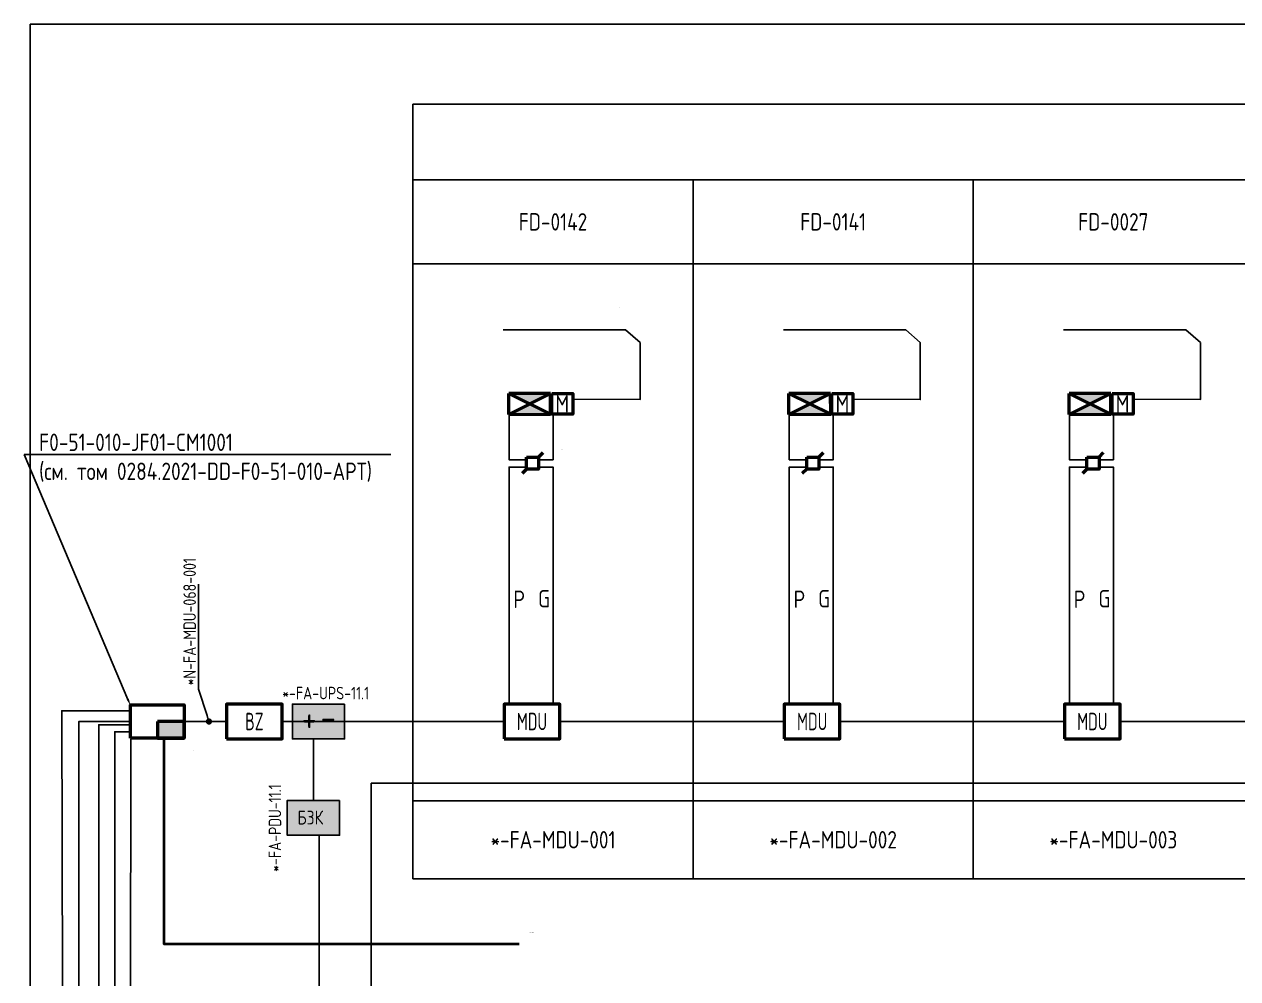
# Model space of a CAD drawing. Header units: millimetres. Extents: x 127230 to 906013, y -355313 to -209225.
# Drawn here: x 203980 to 221399, y -270977 to -257273 of the extents above; entities that cross this region are included whole.
import ezdxf
from ezdxf import colors
from ezdxf.entities.mleader import LeaderData, LeaderLine
from ezdxf.enums import TextEntityAlignment as Align
from ezdxf.math import Vec2, Vec3

# ---------------------------------------------------------------- set-up
doc = ezdxf.new("R2018")
doc.units = ezdxf.units.MM
doc.linetypes.add('Cплошная', pattern=[0])
for name, color, linetype in [('1. ОПС_оборудование', 5, 'Continuous'), ('1.1. SAI_оборудование_текст', 6, 'Continuous'), ('__Оборудование_АУПТ', 5, 'Continuous'), ('ПС2', 230, 'Continuous')]:
    doc.layers.add(name, color=color, linetype=linetype)
for name, color, linetype, lineweight in [('14', 250, 'Continuous', 0), ('GM_кабель_СПС', 6, 'Continuous', 25), ('GM_текст', 250, 'Continuous', 9), ('АТ_ПС_ИП_025', 1, 'Continuous', 25), ('АТ_ПС_ППКП_025', 5, 'Continuous', 25), ('АТ_ПС_Текст_025', 7, 'Continuous', 25), ('АТ_ПС_Трасса_100', 1, 'Continuous', 100)]:
    doc.layers.add(name, color=color, linetype=linetype, lineweight=lineweight)
doc.styles.add('GLE_OASR_TextStyle', font='GOST2304A.ttf')
doc.styles.add('GOST type A', font='gost_0.ttf', dxfattribs={"width": 1.001, "height": 2.5})
doc.styles.add('SAI', font='gost_0.ttf')
doc.styles.get("Standard").update_dxf_attribs({"font": 'gost_0.ttf'})
doc.styles.add('ГОСТ 2.304', font='CS_Gost2304.shx', dxfattribs={"width": 0.8})
doc.styles.add('Гост L', font='gost_0.ttf')
doc.styles.add('Текст Т', font='isocpeur.ttf')

# ---------------------------------------------------------------- blocks, each defined once
blk = doc.blocks.new('*U53')
at = {"color": 0, "lineweight": 30, "width": 1.001, "flags": 104}
blk.add_attdef('ТЕКСТ1', text='', height=2.5, dxfattribs=at).set_placement((0.55, 3.27), align=Align.TOP_LEFT)
at = {"color": 0, "lineweight": 0}
blk.add_wipeout([(0, 4.3), (16.02, 4.3), (16.02, 0), (0, 0)], dxfattribs=at)
blk = doc.blocks.new('*U54')
at = {"color": 0, "lineweight": 30, "width": 1.001, "flags": 104}
blk.add_attdef('ТЕКСТ1', text='', height=2.5, dxfattribs=at).set_placement((0.55, 3.27), align=Align.TOP_LEFT)
at = {"color": 0, "lineweight": 0}
blk.add_wipeout([(0, 4.3), (21.07, 4.3), (21.07, 0), (0, 0)], dxfattribs=at)
blk = doc.blocks.new('*U49')
at = {"linetype": 'Continuous', "lineweight": 25}
blk.add_wipeout([(-1.5, -1.5), (-1.5, 1.5), (1.5, 1.5), (1.5, -1.5)], dxfattribs=at)
at = {"color": 0, "linetype": 'Continuous', "lineweight": -2}
for p, q in [((1.5, 1.5), (2.63, 2.63)), ((-1.5, -1.5), (-2.63, -2.63))]:
    blk.add_line(p, q, dxfattribs=at)
blk.add_lwpolyline([(-1.5, 1.5), (1.5, 1.5), (1.5, -1.5), (-1.5, -1.5)], close=True, dxfattribs=at)
blk = doc.blocks.new('*U52')
at = {"linetype": 'Continuous', "lineweight": -2}
h = blk.add_hatch(color=0, dxfattribs=at)
h.dxf.hatch_style = 1
h.paths.add_polyline_path([(-6, 2.97), (-2.98, 1.48), (0, 2.97)])
h.paths.add_polyline_path([(-2.98, 1.48), (-6, -0.03), (0, -0.03), (0, 0)])
at = {"color": 0, "linetype": 'Continuous', "lineweight": -2}
for p, q in [((-6, -0.03), (-6, 2.97)), ((0, 2.97), (-6, 2.97)), ((-6, 2.97), (0, 0)), ((-6, -0.03), (0, 2.97)), ((0, -0.03), (0, 2.97)), ((0, 1.47), (0.18, 1.47)), ((-6, -0.03), (0, -0.03))]:
    blk.add_line(p, q, dxfattribs=at)
blk.add_lwpolyline([(0.18, 2.97), (3.18, 2.97), (3.18, -0.03), (0.18, -0.03)], close=True, dxfattribs=at)
at = {"color": 0, "linetype": 'Continuous', "lineweight": -2, "style": 'GLE_OASR_TextStyle'}
blk.add_text('М', height=2.5, dxfattribs=at).set_placement((1.68, 1.47), align=Align.MIDDLE_CENTER)
blk = doc.blocks.new('*U51')
at = {"color": 0, "linetype": 'Continuous', "lineweight": -2}
blk.add_lwpolyline([(-8, -0.03), (0, -0.03), (0, 4.97), (-8, 4.97)], close=True, dxfattribs=at)
at = {"color": 0, "linetype": 'Continuous', "lineweight": -2, "style": 'ГОСТ 2.304', "width": 0.8, "flags": 4}
blk.add_attdef('НАДПИСЬ', text='', height=2.5, dxfattribs=at).set_placement((-4, 2.47), align=Align.MIDDLE_CENTER)
blk = doc.blocks.new('*U50')
at = {"color": 0, "lineweight": 0}
blk.add_wipeout([(-2.08, 6.13), (-19.65, 6.12), (-19.65, 1.83), (-2.08, 1.83)], dxfattribs=at)
at = {"color": 0, "linetype": 'Cплошная', "lineweight": 25}
for q in [(-19.65, 1.83), (0, 0)]:
    blk.add_line((-2.08, 1.83), q, dxfattribs=at)
at = {"color": 0, "lineweight": 30, "flags": 104}
blk.add_attdef('ТЕКСТ1', text='', height=2.5, dxfattribs=at).set_placement((-2.99, 5.1), align=Align.TOP_RIGHT)
blk = doc.blocks.new('*U33')
at = {"lineweight": 5, "true_color": 0xffffff}
h = blk.add_hatch(color=7, dxfattribs=at)
h.dxf.hatch_style = 1
h.paths.add_polyline_path([(15, 10), (15, 0), (0, 0), (0, 10)])
blk.add_lwpolyline([(15, 10), (15, 0), (0, 0), (0, 10)], close=True)
at = {"char_height": 8, "attachment_point": 1, "style": 'SAI'}
for s, insert in [('+', (2.65, 9.92)), ('-', (8.12, 10.3))]:
    blk.add_mtext_dynamic_manual_height_columns(s, width=12.3263, gutter_width=25, heights=[0], dxfattribs=dict(at, insert=insert))
at = {"layer": '1.1. SAI_оборудование_текст', "style": 'SAI', "flags": 8}
blk.add_attdef('NAME_ИБП', (0, 11.57), '', height=4, dxfattribs=at)
blk = doc.blocks.new('*U32')
at = {"true_color": 0xffffff, "transparency": 33554687}
h = blk.add_hatch(color=7, dxfattribs=at)
h.dxf.hatch_style = 1
h.paths.add_polyline_path([(15, 10), (15, 0), (0, 0), (0, 10)])
blk.add_lwpolyline([(15, 10), (15, 0), (0, 0), (0, 10)], close=True)
at = {"insert": (2.91, 7.08), "char_height": 4, "attachment_point": 1, "style": 'Гост L'}
blk.add_mtext_dynamic_manual_height_columns('БЗК', width=9.4498, gutter_width=20, heights=[0], dxfattribs=at)
at = {"layer": '1.1. SAI_оборудование_текст', "style": 'SAI', "flags": 8}
blk.add_attdef('NAME_BI', (0, 11.57), '', height=4, dxfattribs=at)
blk = doc.blocks.new('_Dot')
at = {"color": 0, "linetype": 'ByBlock', "lineweight": -2}
blk.add_line((-0.5, 0), (-1, 0), dxfattribs=at)
at = {"color": 0, "linetype": 'ByBlock', "const_width": 0.5}
blk.add_lwpolyline([(-0.25, 0, 1), (0.25, 0, 1)], format="xyb", close=True, dxfattribs=at)
blk = doc.blocks.new('*U89')
at = {"color": 0, "lineweight": 30, "width": 1.001, "flags": 104}
blk.add_attdef('ТЕКСТ1', text='', height=2.5, dxfattribs=at).set_placement((0.55, 3.27), align=Align.TOP_LEFT)
at = {"color": 0, "lineweight": 0}
blk.add_wipeout([(0, 4.3), (51.54, 4.3), (51.54, 0), (0, 0)], dxfattribs=at)
blk = doc.blocks.new('*T83')
at = {"color": 7, "linetype": 'ByBlock', "transparency": 16777216}
for p, q in [((0, 0), (156845, 0)), ((0, 0), (0, -11120)), ((40217, 0), (40217, -11120)), ((44238, 0), (44238, -11120)), ((48260, 0), (48260, -11120)), ((88477, 0), (88477, -11120)), ((92498, 0), (92498, -11120)), ((96520, 0), (96520, -11120)), ((100542, 0), (100542, -11120)), ((104563, 0), (104563, -11120)), ((156845, 0), (156845, -11120)), ((0, -1085), (4022, -1085)), ((4022, -1085), (4022, -11120)), ((8043, -1085), (8043, -11120)), ((12065, -1085), (12065, -11120)), ((16087, -1085), (16087, -11120)), ((20108, -1085), (20108, -11120)), ((24130, -1085), (24130, -11120)), ((28152, -1085), (28152, -11120)), ((32173, -1085), (32173, -11120)), ((36195, -1085), (36195, -11120)), ((40217, -1085), (156845, -1085)), ((52282, -1085), (52282, -11120)), ((56303, -1085), (56303, -11120)), ((60325, -1085), (60325, -11120)), ((64347, -1085), (64347, -11120)), ((68368, -1085), (68368, -11120)), ((72390, -1085), (72390, -11120)), ((76412, -1085), (76412, -11120)), ((80433, -1085), (80433, -11120)), ((84455, -1085), (84455, -11120)), ((108585, -1085), (108585, -11120)), ((112607, -1085), (112607, -11120)), ((116628, -1085), (116628, -11120)), ((120650, -1085), (120650, -11120)), ((124672, -1085), (124672, -11120)), ((128693, -1085), (128693, -11120)), ((132715, -1085), (132715, -11120)), ((136737, -1085), (136737, -11120)), ((140758, -1085), (140758, -11120)), ((144780, -1085), (144780, -11120)), ((148802, -1085), (148802, -11120)), ((152823, -1085), (152823, -11120)), ((0, -2294), (156845, -2294)), ((0, -10002), (156845, -10002)), ((0, -11120), (156845, -11120))]:
    blk.add_line(p, q, dxfattribs=at)
at = {"color": 0, "linetype": 'ByBlock', "lineweight": -2, "transparency": 16777216}
blk.add_line((4022, -1085), (40217, -1085), dxfattribs=at)
at = {"color": 7, "transparency": 16777216, "attachment_point": 5}
for s, insert, char_height, width, style in [('Управление противопожарными клапанами', (94509, -542), 250, 4020.47, 'GLE_OASR_TextStyle'), ('Управление противопожарными клапанами', (20108, -542), 250, 40215.47, 'GLE_OASR_TextStyle'), ('Управление противопожарными клапанами', (68368, -542), 250, 40215.47, 'GLE_OASR_TextStyle'), ('Управление противопожарными клапанами', (130704, -542), 250, 52280.47, 'GLE_OASR_TextStyle'), ('Управление противопожарными клапанами', (42227, -542), 0.18, 4020.47, 'Текст Т'), ('Управление противопожарными клапанами', (46249, -542), 0.18, 4020.47, 'Текст Т'), ('Управление противопожарными клапанами', (90488, -542), 0.18, 4020.47, 'Текст Т'), ('Управление противопожарными клапанами', (98531, -542), 0.18, 4020.47, 'Текст Т'), ('Управление противопожарными клапанами', (102553, -542), 0.18, 4020.47, 'Текст Т'), ('Дистанционный пуск ^Jсистемы дымоудаления', (42227, -1689), 250, 4020.47, 'GLE_OASR_TextStyle'), ('Дистанционный пуск ^Jсистемы дымоудаления', (46249, -1689), 250, 4020.47, 'GLE_OASR_TextStyle'), ('Дистанционный пуск ^Jсистемы дымоудаления', (90488, -1689), 250, 4020.47, 'GLE_OASR_TextStyle'), ('Дистанционный пуск ^Jсистемы дымоудаления', (98531, -1689), 250, 4020.47, 'GLE_OASR_TextStyle'), ('Дистанционный пуск ^Jсистемы дымоудаления', (102553, -1689), 250, 4020.47, 'GLE_OASR_TextStyle'), ('FD-0142', (2011, -1689), 250, 4020.47, 'GLE_OASR_TextStyle'), ('FD-0141', (6032, -1689), 250, 4020.47, 'GLE_OASR_TextStyle'), ('FD-0027', (10054, -1689), 250, 4020.47, 'GLE_OASR_TextStyle'), ('FD-0005', (14076, -1689), 250, 4020.47, 'GLE_OASR_TextStyle'), ('SD-0004', (18097, -1689), 250, 4020.47, 'GLE_OASR_TextStyle'), ('FD-0004', (22119, -1689), 250, 4020.47, 'GLE_OASR_TextStyle'), ('FD-0140', (26141, -1689), 250, 4020.47, 'GLE_OASR_TextStyle'), ('FD-0028', (30162, -1689), 250, 4020.47, 'GLE_OASR_TextStyle'), ('FD-0030', (34184, -1689), 250, 4020.47, 'GLE_OASR_TextStyle'), ('FD-0027', (38206, -1689), 250, 4020.47, 'GLE_OASR_TextStyle'), ('FD-121', (50271, -1689), 250, 4020.47, 'GLE_OASR_TextStyle'), ('FD-0080', (54292, -1689), 250, 4020.47, 'GLE_OASR_TextStyle'), ('FD-0077', (58314, -1689), 250, 4020.47, 'GLE_OASR_TextStyle'), ('FD-0025', (62336, -1689), 250, 4020.47, 'GLE_OASR_TextStyle'), ('FD-0026', (66357, -1689), 250, 4020.47, 'GLE_OASR_TextStyle'), ('FD-0137.2', (70379, -1689), 250, 4020.47, 'GLE_OASR_TextStyle'), ('FD-0137.1', (74401, -1689), 250, 4020.47, 'GLE_OASR_TextStyle'), ('FD-0113', (78422, -1689), 250, 4020.47, 'GLE_OASR_TextStyle'), ('FD-0072', (82444, -1689), 250, 4020.47, 'GLE_OASR_TextStyle'), ('FD-0073', (86466, -1689), 250, 4020.47, 'GLE_OASR_TextStyle'), ('FD-0137.3', (94509, -1689), 250, 4020.47, 'GLE_OASR_TextStyle'), ('FD-0002', (106574, -1689), 250, 4020.47, 'GLE_OASR_TextStyle'), ('FD-0083', (110596, -1689), 250, 4020.47, 'GLE_OASR_TextStyle'), ('FD-0082', (114618, -1689), 250, 4020.47, 'GLE_OASR_TextStyle'), ('FD-0024', (118639, -1689), 250, 4020.47, 'GLE_OASR_TextStyle'), ('SD-0001', (122661, -1689), 250, 4020.47, 'GLE_OASR_TextStyle'), ('FD-0001', (126683, -1689), 250, 4020.47, 'GLE_OASR_TextStyle'), ('FD-0003', (130704, -1689), 250, 4020.47, 'GLE_OASR_TextStyle'), ('FD-0023', (134726, -1689), 250, 4020.47, 'GLE_OASR_TextStyle'), ('FD-0022', (138748, -1689), 250, 4020.47, 'GLE_OASR_TextStyle'), ('FD-0032', (142769, -1689), 250, 4020.47, 'GLE_OASR_TextStyle'), ('FD-0010', (146791, -1689), 250, 4020.47, 'GLE_OASR_TextStyle'), ('FD-0155', (150813, -1689), 250, 4020.47, 'GLE_OASR_TextStyle'), ('FD-0085', (154834, -1689), 250, 4020.47, 'GLE_OASR_TextStyle'), ('*-FA-MDU-001', (2011, -10561), 250, 4020.47, 'GLE_OASR_TextStyle'), ('*-FA-MDU-002', (6032, -10561), 250, 4020.47, 'GLE_OASR_TextStyle'), ('*-FA-MDU-003', (10054, -10561), 250, 4020.47, 'GLE_OASR_TextStyle'), ('*-FA-MDU-004', (14076, -10561), 250, 4020.47, 'GLE_OASR_TextStyle'), ('*-FA-MDU-005', (18097, -10561), 250, 4020.47, 'GLE_OASR_TextStyle'), ('*-FA-MDU-006', (22119, -10561), 250, 4020.47, 'GLE_OASR_TextStyle'), ('*-FA-MDU-007', (26141, -10561), 250, 4020.47, 'GLE_OASR_TextStyle'), ('*-FA-MDU-008', (30162, -10561), 250, 4020.47, 'GLE_OASR_TextStyle'), ('*-FA-MDU-009', (34184, -10561), 250, 4020.47, 'GLE_OASR_TextStyle'), ('*-FA-MDU-010', (38206, -10561), 250, 4020.47, 'GLE_OASR_TextStyle'), ('*-FA-SIB-11.7', (42227, -10561), 250, 4020.47, 'GLE_OASR_TextStyle'), ('*-FA-SIB-11.6', (46249, -10561), 250, 4020.47, 'GLE_OASR_TextStyle'), ('*-FA-MDU-011', (50271, -10561), 250, 4020.47, 'GLE_OASR_TextStyle'), ('*-FA-MDU-012', (54292, -10561), 250, 4020.47, 'GLE_OASR_TextStyle'), ('*-FA-MDU-013', (58314, -10561), 250, 4020.47, 'GLE_OASR_TextStyle'), ('*-FA-MDU-014', (62336, -10561), 250, 4020.47, 'GLE_OASR_TextStyle'), ('*-FA-MDU-015', (66357, -10561), 250, 4020.47, 'GLE_OASR_TextStyle'), ('*-FA-MDU-016', (70379, -10561), 250, 4020.47, 'GLE_OASR_TextStyle'), ('*-FA-MDU-017', (74401, -10561), 250, 4020.47, 'GLE_OASR_TextStyle'), ('*-FA-MDU-018', (78422, -10561), 250, 4020.47, 'GLE_OASR_TextStyle'), ('*-FA-MDU-019', (82444, -10561), 250, 4020.47, 'GLE_OASR_TextStyle'), ('*-FA-MDU-020', (86466, -10561), 250, 4020.47, 'GLE_OASR_TextStyle'), ('*-FA-SIB-11.5', (90488, -10561), 250, 4020.47, 'GLE_OASR_TextStyle'), ('*-FA-MDU-021', (94509, -10561), 250, 4020.47, 'GLE_OASR_TextStyle'), ('*-FA-SIB-11.4', (98531, -10561), 250, 4020.47, 'GLE_OASR_TextStyle'), ('*-FA-SIB-11.3', (102553, -10561), 250, 4020.47, 'GLE_OASR_TextStyle'), ('*-FA-MDU-022', (106574, -10561), 250, 4020.47, 'GLE_OASR_TextStyle'), ('*-FA-MDU-023', (110596, -10561), 250, 4020.47, 'GLE_OASR_TextStyle'), ('*-FA-MDU-024', (114618, -10561), 250, 4020.47, 'GLE_OASR_TextStyle'), ('*-FA-MDU-025', (118639, -10561), 250, 4020.47, 'GLE_OASR_TextStyle'), ('*-FA-MDU-026', (122661, -10561), 250, 4020.47, 'GLE_OASR_TextStyle'), ('*-FA-MDU-027', (126683, -10561), 250, 4020.47, 'GLE_OASR_TextStyle'), ('*-FA-MDU-028', (130704, -10561), 250, 4020.47, 'GLE_OASR_TextStyle'), ('*-FA-MDU-029', (134726, -10561), 250, 4020.47, 'GLE_OASR_TextStyle'), ('*-FA-MDU-030', (138748, -10561), 250, 4020.47, 'GLE_OASR_TextStyle'), ('*-FA-MDU-031', (142769, -10561), 250, 4020.47, 'GLE_OASR_TextStyle'), ('*-FA-MDU-032', (146791, -10561), 250, 4020.47, 'GLE_OASR_TextStyle'), ('*-FA-MDU-033', (150813, -10561), 250, 4020.47, 'GLE_OASR_TextStyle'), ('*-FA-MDU-34', (154834, -10561), 250, 4020.47, 'GLE_OASR_TextStyle')]:
    blk.add_mtext(s, dxfattribs=dict(at, insert=insert, char_height=char_height, width=width, style=style))
blk = doc.blocks.new('*U67')
at = {"linetype": 'Continuous', "lineweight": -2}
blk.add_hatch(color=0, dxfattribs=at).paths.add_polyline_path([(-4, 2.5), (-4, 0), (0, 0), (0, 2.5)])
at = {"color": 0, "linetype": 'Continuous', "lineweight": -2}
for points in [[(-8, 0), (-8, 5), (0, 5), (0, 0)], [(-4, 2.5), (-4, 0), (0, 0), (0, 2.5)]]:
    blk.add_lwpolyline(points, close=True, dxfattribs=at)

msp = doc.modelspace()

# ---------------------------------------------------------------- linework, layer by layer
at = {"layer": '14', "color": 6, "lineweight": 25}
for points in [[(210939, -262875), (210939, -263525), (211191, -263525)], [(214961, -262875), (214961, -263525), (215213, -263525)], [(218982, -262875), (218982, -263525), (219234, -263525)]]:
    msp.add_lwpolyline(points, dxfattribs=at)
at = {"layer": 'GM_кабель_СПС'}
for points in [[(205506, -267284), (204762, -267284), (204762, -322657), (333502, -322600), (333505, -324813), (208960, -324813), (208960, -336361), (289503, -336361), (289503, -337532), (204693, -337589), (204519, -267129), (205506, -267129)], [(205506, -267430), (205280, -267430), (205280, -295319), (353314, -295319), (353314, -297032), (209096, -297032), (209098, -308326), (297114, -308354), (297114, -310167), (205049, -310167), (205049, -267330), (205506, -267330)], [(206256, -267284), (366325, -267284), (366314, -268167), (208961, -268167), (208961, -281375), (368507, -281312), (368507, -282711), (205488, -282711), (205511, -267534)]]:
    msp.add_lwpolyline(points, dxfattribs=at)
at = {"layer": 'GM_кабель_СПС', "color": 34}
msp.add_lwpolyline([(208131, -268417), (208131, -267534)], dxfattribs=at)
at = {"layer": 'АТ_ПС_Трасса_100', "color": 92, "lineweight": 25, "ltscale": 100}
for points in [[(211364, -263525), (211572, -263525), (211572, -262876)], [(215385, -263525), (215593, -263525), (215593, -262876)], [(219407, -263525), (219615, -263525), (219615, -262876)], [(211364, -263632), (211572, -263632), (211572, -267034)], [(215385, -263632), (215593, -263632), (215593, -267034)], [(219407, -263632), (219615, -263632), (219615, -267034)]]:
    msp.add_lwpolyline(points, dxfattribs=at)
at = {"layer": 'АТ_ПС_Трасса_100', "color": 6, "lineweight": 25, "ltscale": 100}
for points in [[(211191, -263632), (210939, -263632), (210939, -267034)], [(215213, -263632), (214961, -263632), (214961, -267034)], [(219234, -263632), (218982, -263632), (218982, -267034)]]:
    msp.add_lwpolyline(points, dxfattribs=at)

# ---------------------------------------------------------------- block references
msp.add_blockref('*T83', (209559, -258421))
at = {"layer": '1. ОПС_оборудование'}
ref = msp.add_blockref('*U32', (207756, -268917), dxfattribs=dict(at, xscale=50, yscale=50, zscale=50))
ref.add_attrib('NAME_BI', ' *-FA-PDU-11.1', (207668, -269536), dxfattribs={"layer": '1.1. SAI_оборудование_текст', "color": 0, "height": 180, "rotation": 90, "style": 'SAI'})
at = {"layer": '__Оборудование_АУПТ'}
ref = msp.add_blockref('*U33', (207828, -267534), dxfattribs=dict(at, xscale=50, yscale=50, zscale=50))
ref.add_attrib('NAME_ИБП', '*-FA-UPS-11.1', (207682, -266966, -4485), dxfattribs={"layer": '0', "color": 0, "height": 180, "style": 'SAI', "flags": 8})
at = {"layer": 'АТ_ПС_ППКП_025', "color": 1, "linetype": 'Continuous', "lineweight": 50, "xscale": 96.35147301660591, "yscale": 96.35147301660591, "zscale": 96.35147301660591}
msp.add_blockref('*U67', (206277, -267524), dxfattribs=at)
at = {"layer": 'ПС2', "color": 5, "lineweight": 50, "transparency": 33554687, "xscale": 100, "yscale": 100, "zscale": 100, "rotation": 0.1250381865928775}
for p in [(211535, -262870), (215556, -262870), (219578, -262870)]:
    msp.add_blockref('*U52', p, dxfattribs=at)

# ---------------------------------------------------------------- texts
at = {"layer": 'АТ_ПС_Текст_025', "char_height": 250, "attachment_point": 5, "style": 'GLE_OASR_TextStyle'}
for s, insert in [('P', (211085, -265529)), ('G', (211441, -265521)), ('P', (215107, -265529)), ('G', (215462, -265521)), ('P', (219129, -265529)), ('G', (219484, -265521))]:
    msp.add_mtext_dynamic_manual_height_columns(s, width=1237.88, gutter_width=12.5, heights=[0], dxfattribs=dict(at, insert=insert))

# ---------------------------------------------------------------- leaders
at = {"color": 18, "true_color": 0x000000}
ml = msp.add_multileader_mtext('Standard', dxfattribs=at)
ml.set_content('\\pxsm1;F0-51-010-JF01-CM1001\\P\\ps*;(см. том 0284.2021-DD-F0-51-010-APТ)', color=(0, 0, 0), style='GOST type A')
ml.set_leader_properties()
ml.build(insert=Vec2(0, 0))
ml.multileader.update_dxf_attribs({"text_left_attachment_type": 6, "text_right_attachment_type": 6, "arrow_head_size": 100})
ctx = ml.context
ctx.base_point, ctx.char_height, ctx.arrow_head_size, ctx.landing_gap_size, ctx.plane_origin = Vec3(204093, -263450), 250, 100, 100, Vec3(198776, -253581)
ctx.left_attachment, ctx.right_attachment = 6, 6
notes = []
notes.append((ctx, [(0, (1, 1, 0), (203980, -263450), (1, 0), 113, [(0, [(205506, -267058)], 0, [])])]))
ctx.mtext.insert, ctx.mtext.width, ctx.mtext.flow_direction = Vec3(204193, -263150), 5000.91, 5
at = {"layer": 'GM_текст'}
ml = msp.add_multileader_mtext('Standard', dxfattribs=at)
ml.set_content('{\\W1.001;\\C0;*N-FA-MDU-068-001}', color=256, style='Гост L')
ml.set_leader_properties()
ml.set_arrow_properties(name='DOT')
ml.build(insert=Vec2(0, 0))
ml.multileader.update_dxf_attribs({"has_text_frame": 1, "text_left_attachment_type": 6, "text_right_attachment_type": 6, "dogleg_length": 0.36, "arrow_head_size": 90})
ctx = ml.context
ctx.base_point, ctx.char_height, ctx.arrow_head_size, ctx.landing_gap_size, ctx.plane_origin, ctx.plane_x_axis, ctx.plane_y_axis = Vec3(206480, -266817), 180, 90, 50, Vec3(201942, -260522), Vec3(0, 1), Vec3(-1, 0)
ctx.left_attachment, ctx.right_attachment = 6, 6
notes.append((ctx, [(0, (1, 1, 0), (206480, -266818), (0, 1), 0.36, [(0, [(206631, -267284)], 0, [])])]))
ctx.mtext.insert, ctx.mtext.text_direction, ctx.mtext.rotation, ctx.mtext.width, ctx.mtext.flow_direction = Vec3(206264, -266767), Vec3(0, 1), 1.570796, 1442.25, 5
for ctx, leaders in notes:
    for number, flags, end, landing, length, lines in leaders:
        leader = LeaderData()
        leader.index, (leader.has_last_leader_line, leader.has_dogleg_vector, leader.attachment_direction) = number, flags
        leader.last_leader_point, leader.dogleg_vector, leader.dogleg_length = Vec3(end), Vec3(landing), length
        for number, points, colour, breaks in lines:
            line = LeaderLine()
            line.index, line.vertices, line.color, line.breaks = number, Vec3.list(points), colors.encode_raw_color(colour), breaks
            leader.lines.append(line)
        ctx.leaders.append(leader)

# ---------------------------------------------------------------- next in the draw order: block references
at = {"layer": 'АТ_ПС_ИП_025', "lineweight": 50, "xscale": 57.51779866433964, "yscale": 57.51779866433964, "zscale": 57.51779866433964}
for p in [(211277, -263574), (215299, -263574), (219321, -263574)]:
    msp.add_blockref('*U49', p, dxfattribs=at)
at = {"layer": 'АТ_ПС_Текст_025', "linetype": 'Continuous'}
ref = msp.add_blockref('*U50', (212819, -261843), dxfattribs=dict(at, xscale=100, yscale=100, zscale=100))
lines = msp.add_mtext('230 В AC*** ', dxfattribs={"layer": '0', "color": 0, "insert": (212520, -261333), "char_height": 2.5, "attachment_point": 1})
ref.add_attrib('ТЕКСТ1', '', (212520, -261333), dxfattribs={"flags": 104}).embed_mtext(lines)
ref = msp.add_blockref('*U50', (216841, -261843), dxfattribs=dict(at, xscale=100, yscale=100, zscale=100))
lines = msp.add_mtext('230 В AC*** ', dxfattribs={"layer": '0', "color": 0, "insert": (216542, -261333), "char_height": 2.5, "attachment_point": 1})
ref.add_attrib('ТЕКСТ1', '', (216542, -261333), dxfattribs={"flags": 104}).embed_mtext(lines)
ref = msp.add_blockref('*U50', (220862, -261843), dxfattribs=dict(at, xscale=100, yscale=100, zscale=100))
lines = msp.add_mtext('230 В AC*** ', dxfattribs={"layer": '0', "color": 0, "insert": (220563, -261333), "char_height": 2.5, "attachment_point": 1})
ref.add_attrib('ТЕКСТ1', '', (220563, -261333), dxfattribs={"flags": 104}).embed_mtext(lines)
at = {"layer": 'АТ_ПС_Текст_025', "transparency": 33554636}
ref = msp.add_blockref('*U53', (211630, -263700), dxfattribs=dict(at, xscale=99.99980000000001, yscale=99.99980000000001, zscale=99.99980000000001))
lines = msp.add_mtext('\\W1.0010;*FA-XK-001', dxfattribs={"layer": '0', "color": 0, "insert": (211685, -263373), "char_height": 2.5, "attachment_point": 1})
ref.add_attrib('ТЕКСТ1', '', (211685, -263373), dxfattribs={"flags": 104}).embed_mtext(lines)
ref = msp.add_blockref('*U53', (215652, -263700), dxfattribs=dict(at, xscale=99.99980000000001, yscale=99.99980000000001, zscale=99.99980000000001))
lines = msp.add_mtext('\\W1.0010;*FA-XK-002', dxfattribs={"layer": '0', "color": 0, "insert": (215707, -263373), "char_height": 2.5, "attachment_point": 1})
ref.add_attrib('ТЕКСТ1', '', (215707, -263373), dxfattribs={"flags": 104}).embed_mtext(lines)
ref = msp.add_blockref('*U53', (219674, -263700), dxfattribs=dict(at, xscale=99.99980000000001, yscale=99.99980000000001, zscale=99.99980000000001))
lines = msp.add_mtext('\\W1.0010;*FA-XK-003', dxfattribs={"layer": '0', "color": 0, "insert": (219728, -263373), "char_height": 2.5, "attachment_point": 1})
ref.add_attrib('ТЕКСТ1', '', (219728, -263373), dxfattribs={"flags": 104}).embed_mtext(lines)
at = {"layer": 'АТ_ПС_Текст_025', "transparency": 33554636, "xscale": 99.99980000000001, "yscale": 99.99980000000001, "zscale": 99.99980000000001, "rotation": 90.0000000004073}
for p in [(210823, -266263), (212089, -266263), (214845, -266263), (216110, -266263), (218867, -266263), (220132, -266263)]:
    msp.add_blockref('*U54', p, dxfattribs=at)
at = {"layer": 'АТ_ПС_Текст_025', "transparency": 33554636}
ref = msp.add_blockref('*U89', (211179, -270638), dxfattribs=dict(at, xscale=99.99980000000001, yscale=99.99980000000001, zscale=99.99980000000001))
lines = msp.add_mtext('\\W1.0010;сигнал (АСУЭ) FA-51-010-JU01-CA-0001', dxfattribs={"layer": '0', "color": 0, "insert": (211233, -270311), "char_height": 2.5, "attachment_point": 1})
ref.add_attrib('ТЕКСТ1', '', (211233, -270311), dxfattribs={"flags": 104}).embed_mtext(lines)

# ---------------------------------------------------------------- next in the draw order: wipeouts: each hides what was drawn before it
at = {"lineweight": 25}
for points in [[(210868, -267034), (211668, -267034), (211668, -267534), (210868, -267534)], [(214890, -267034), (215690, -267034), (215690, -267534), (214890, -267534)], [(218911, -267034), (219711, -267034), (219711, -267534), (218911, -267534)]]:
    msp.add_wipeout(points, dxfattribs=at).dxf.layer = 'АТ_ПС_Трасса_100'

# ---------------------------------------------------------------- next in the draw order: linework, layer by layer
at = {"color": 18, "true_color": 0x000000}
msp.add_lwpolyline([(204063, -285232), (370338, -285232), (370338, -257273), (204063, -257273)], close=True, dxfattribs=at)
at = {"layer": '14', "color": 6, "lineweight": 25}
for points in [[(212819, -261843), (212819, -262662), (211852, -262657)], [(216841, -261843), (216841, -262662), (215874, -262657)], [(220862, -261843), (220862, -262662), (219896, -262657)]]:
    msp.add_lwpolyline(points, dxfattribs=at)
at = {"layer": 'GM_кабель_СПС', "color": 34}
msp.add_lwpolyline([(307881, -281724), (307881, -282396), (208215, -282396), (208215, -268917)], dxfattribs=at)
at = {"layer": 'АТ_ПС_Трасса_100', "color": 3, "linetype": 'Cплошная', "lineweight": 40, "transparency": 33554687}
msp.add_lwpolyline([(205985, -267524), (205985, -270478), (211085, -270478)], dxfattribs=at)

# ---------------------------------------------------------------- next in the draw order: block references
at = {"layer": 'АТ_ПС_ППКП_025', "color": 1, "linetype": 'Continuous', "lineweight": 50}
ref = msp.add_blockref('*U51', (211668, -267530), dxfattribs=dict(at, xscale=100, yscale=100, zscale=100))
ref.add_attrib('НАДПИСЬ', 'MDU', dxfattribs={"layer": '0', "color": 0, "linetype": 'Continuous', "lineweight": -2, "height": 250, "style": 'ГОСТ 2.304', "width": 0.8}).set_placement((211268, -267284), align=Align.MIDDLE_CENTER)
ref = msp.add_blockref('*U51', (215689, -267530), dxfattribs=dict(at, xscale=100, yscale=100, zscale=100))
ref.add_attrib('НАДПИСЬ', 'MDU', dxfattribs={"layer": '0', "color": 0, "linetype": 'Continuous', "lineweight": -2, "height": 250, "style": 'ГОСТ 2.304', "width": 0.8}).set_placement((215290, -267284), align=Align.MIDDLE_CENTER)
ref = msp.add_blockref('*U51', (219711, -267530), dxfattribs=dict(at, xscale=100, yscale=100, zscale=100))
ref.add_attrib('НАДПИСЬ', 'MDU', dxfattribs={"layer": '0', "color": 0, "linetype": 'Continuous', "lineweight": -2, "height": 250, "style": 'ГОСТ 2.304', "width": 0.8}).set_placement((219311, -267284), align=Align.MIDDLE_CENTER)

# ---------------------------------------------------------------- next in the draw order: block references
at = {"layer": 'АТ_ПС_Текст_025', "transparency": 33554636}
ref = msp.add_blockref('*U53', (206350, -268032), dxfattribs=dict(at, xscale=99.99980000000001, yscale=99.99980000000001, zscale=99.99980000000001))
lines = msp.add_mtext('\\W1.0010;*FA-BZ-001', dxfattribs={"layer": '0', "color": 0, "insert": (206404, -267705), "char_height": 2.5, "attachment_point": 1})
ref.add_attrib('ТЕКСТ1', '', (206404, -267705), dxfattribs={"flags": 104}).embed_mtext(lines)

# ---------------------------------------------------------------- next in the draw order: wipeouts: each hides what was drawn before it
at = {"lineweight": 25}
msp.add_wipeout([(206884, -267034), (207684, -267034), (207684, -267534), (206884, -267534)], dxfattribs=at).dxf.layer = 'АТ_ПС_Трасса_100'

# ---------------------------------------------------------------- next in the draw order: block references
at = {"layer": 'АТ_ПС_ППКП_025', "color": 1, "linetype": 'Continuous', "lineweight": 50}
ref = msp.add_blockref('*U51', (207683, -267530), dxfattribs=dict(at, xscale=100, yscale=100, zscale=100))
ref.add_attrib('НАДПИСЬ', 'BZ', dxfattribs={"layer": '0', "color": 0, "linetype": 'Continuous', "lineweight": -2, "height": 250, "style": 'ГОСТ 2.304', "width": 0.8}).set_placement((207284, -267284), align=Align.MIDDLE_CENTER)

doc.saveas('drawing.dxf')
